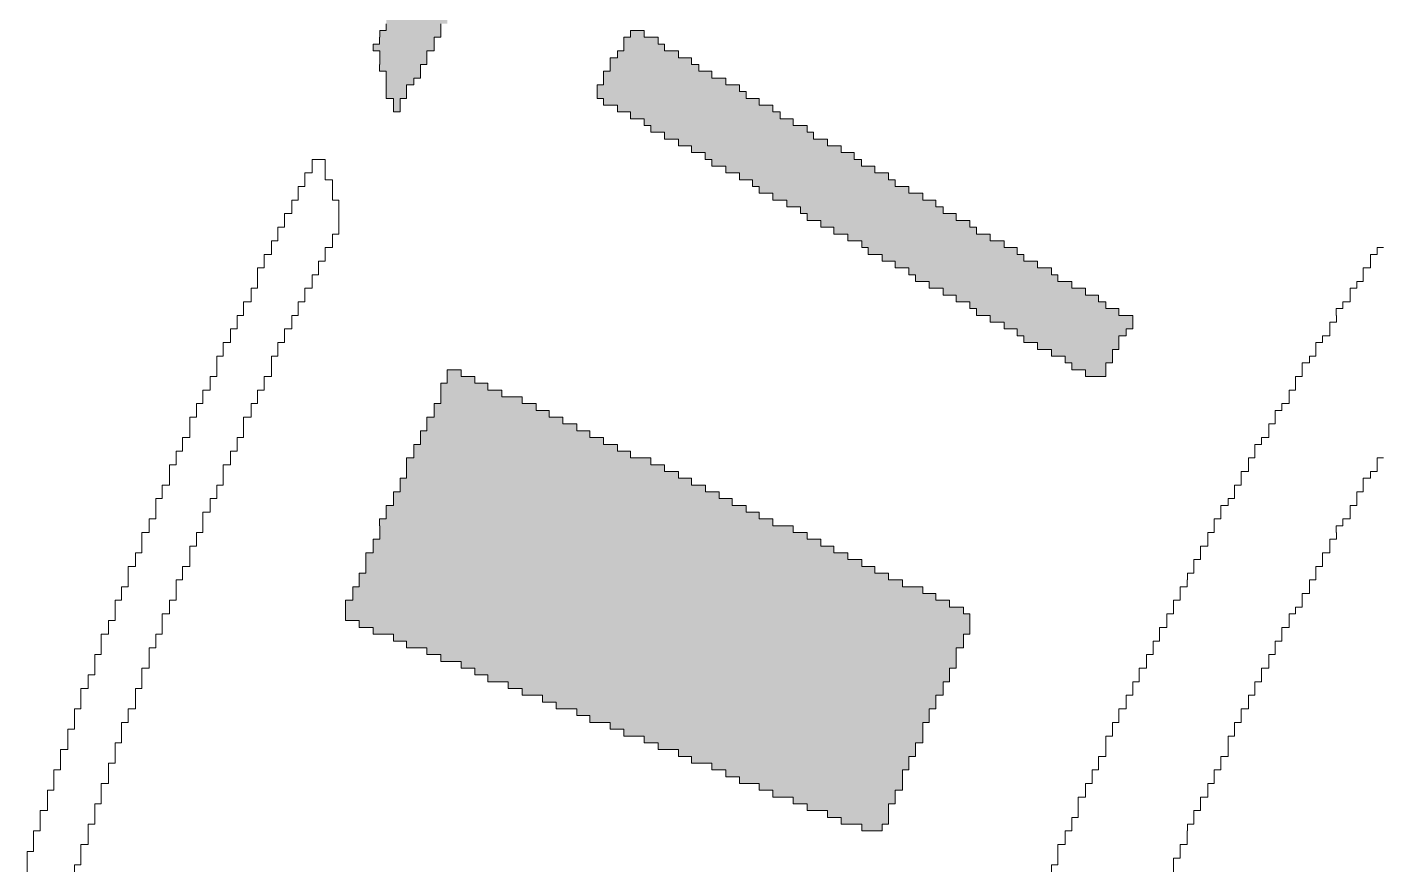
# Model space of a CAD drawing. Header units: millimetres. Extents: x 76.6 to 106.3, y -138 to -109.2.
# Drawn here: x 77.254 to 81.483, y -115.21 to -112.596 of the extents above; entities that cross this region are included whole.
import ezdxf

# ---------------------------------------------------------------- set-up
doc = ezdxf.new("R2010")
doc.units = ezdxf.units.MM
doc.header["$MEASUREMENT"] = 0
doc.layers.add('Layer 1', color=7, linetype='Continuous', lineweight=0)

msp = doc.modelspace()

# ---------------------------------------------------------------- hatches: boundary and pattern name
at = {"layer": 'Layer 1', "true_color": 0x000000, "transparency": 33554687}
h = msp.add_hatch(color=18, dxfattribs=at)
h.dxf.hatch_style = 2
h.paths.add_polyline_path([(78.7983, -112.1617), (78.7983, -112.183), (78.7779, -112.183), (78.7779, -112.2041), (78.778, -112.2041), (78.778, -112.2252), (78.755, -112.2252), (78.755, -112.2465), (78.7551, -112.2465), (78.7551, -112.2676), (78.7348, -112.2676), (78.7348, -112.2887), (78.7144, -112.2887), (78.7144, -112.31), (78.7145, -112.31), (78.7145, -112.3311), (78.6915, -112.3311), (78.6915, -112.3522), (78.6916, -112.3522), (78.6916, -112.3735), (78.6712, -112.3735), (78.6712, -112.3946), (78.6509, -112.3946), (78.6509, -112.4157), (78.651, -112.4157), (78.651, -112.437), (78.628, -112.437), (78.628, -112.4581), (78.6281, -112.4581), (78.6281, -112.4792), (78.6077, -112.4792), (78.6077, -112.5005), (78.6078, -112.5005), (78.6078, -112.5216), (78.5874, -112.5216), (78.5874, -112.5427), (78.5645, -112.5427), (78.5645, -112.564), (78.5646, -112.564), (78.5646, -112.5851), (78.5442, -112.5851), (78.5442, -112.6062), (78.5443, -112.6062), (78.5443, -112.6275), (78.5239, -112.6275), (78.5239, -112.6486), (78.524, -112.6486), (78.524, -112.6697), (78.5011, -112.6697), (78.5011, -112.691), (78.5011, -112.7121), (78.4807, -112.7121), (78.4807, -112.7332), (78.4808, -112.7332), (78.4808, -112.7545), (78.4604, -112.7545), (78.4604, -112.7756), (78.4376, -112.7756), (78.4376, -112.7967), (78.4376, -112.818), (78.4173, -112.818), (78.4173, -112.8391), (78.4173, -112.8602), (78.397, -112.8602), (78.397, -112.8391), (78.397, -112.818), (78.3741, -112.818), (78.3741, -112.7967), (78.3741, -112.7756), (78.374, -112.7756), (78.374, -112.7545), (78.3741, -112.7545), (78.3741, -112.7332), (78.3537, -112.7332), (78.3537, -112.7121), (78.3538, -112.7121), (78.3538, -112.691), (78.3538, -112.6697), (78.3335, -112.6697), (78.3335, -112.6486), (78.3537, -112.6486), (78.3537, -112.6275), (78.3538, -112.6275), (78.3538, -112.6062), (78.374, -112.6062), (78.374, -112.5851), (78.3741, -112.5851), (78.3741, -112.564), (78.3969, -112.564), (78.3969, -112.5427), (78.4172, -112.5427), (78.4172, -112.5216), (78.4173, -112.5216), (78.4173, -112.5005), (78.4375, -112.5005), (78.4375, -112.4792), (78.4376, -112.4792), (78.4376, -112.4581), (78.4604, -112.4581), (78.4604, -112.437), (78.4605, -112.437), (78.4605, -112.4157), (78.4807, -112.4157), (78.4807, -112.3946), (78.501, -112.3946), (78.501, -112.3735), (78.5011, -112.3735), (78.5011, -112.3522), (78.5239, -112.3522), (78.5239, -112.3311), (78.524, -112.3311), (78.524, -112.31), (78.5442, -112.31), (78.5442, -112.2887), (78.5443, -112.2887), (78.5443, -112.2676), (78.5646, -112.2676), (78.5646, -112.2465), (78.5874, -112.2465), (78.5874, -112.2252), (78.5875, -112.2252), (78.5875, -112.2041), (78.6077, -112.2041), (78.6077, -112.183), (78.6078, -112.183), (78.6078, -112.1617), (78.628, -112.1617), (78.628, -112.1406), (78.651, -112.1406), (78.651, -112.1195), (78.651, -112.0982), (78.6713, -112.0982), (78.6713, -112.0771), (78.6713, -112.056), (78.6915, -112.056), (78.6915, -112.0347), (78.7145, -112.0347), (78.7145, -112.0136), (78.7144, -112.0136), (78.7144, -111.9925), (78.7348, -111.9925), (78.7348, -111.9712), (78.7348, -111.9501), (78.7551, -111.9501), (78.7551, -111.9712), (78.7551, -111.9925), (78.755, -111.9925), (78.755, -112.0136), (78.778, -112.0136), (78.778, -112.0347), (78.7779, -112.0347), (78.7779, -112.056), (78.778, -112.056), (78.778, -112.0771), (78.778, -112.0982), (78.7983, -112.0982), (78.7983, -112.1195), (78.7983, -112.1406), (78.7982, -112.1406), (78.7982, -112.1617)])
h = msp.add_hatch(color=18, dxfattribs=at)
h.dxf.hatch_style = 2
h.paths.add_polyline_path([(79.3266, -112.7121), (79.3495, -112.7121), (79.3495, -112.7332), (79.39, -112.7332), (79.39, -112.7545), (79.4332, -112.7545), (79.4332, -112.7756), (79.4765, -112.7756), (79.4765, -112.7967), (79.4967, -112.7967), (79.4967, -112.818), (79.5374, -112.818), (79.5374, -112.8391), (79.5806, -112.8391), (79.5806, -112.8602), (79.6034, -112.8602), (79.6034, -112.8815), (79.644, -112.8815), (79.644, -112.9026), (79.6873, -112.9026), (79.6873, -112.9237), (79.7076, -112.9237), (79.7076, -112.945), (79.7507, -112.945), (79.7507, -112.9661), (79.7939, -112.9661), (79.7939, -112.9872), (79.8345, -112.9872), (79.8345, -113.0085), (79.8574, -113.0085), (79.8574, -113.0296), (79.8981, -113.0296), (79.8981, -113.0507), (79.9412, -113.0507), (79.9412, -113.072), (79.9616, -113.072), (79.9616, -113.0931), (80.0048, -113.0931), (80.0048, -113.1142), (80.0479, -113.1142), (80.0479, -113.1355), (80.0886, -113.1355), (80.0886, -113.1566), (80.1115, -113.1566), (80.1115, -113.1777), (80.152, -113.1777), (80.152, -113.199), (80.1952, -113.199), (80.1952, -113.2201), (80.2156, -113.2201), (80.2156, -113.2412), (80.2588, -113.2412), (80.2588, -113.2625), (80.302, -113.2625), (80.302, -113.2836), (80.3425, -113.2836), (80.3425, -113.3047), (80.3629, -113.3047), (80.3629, -113.326), (80.4061, -113.326), (80.4061, -113.3471), (80.4493, -113.3471), (80.4493, -113.3682), (80.4696, -113.3682), (80.4696, -113.3895), (80.5128, -113.3895), (80.5128, -113.4106), (80.556, -113.4106), (80.556, -113.4317), (80.5966, -113.4317), (80.5966, -113.453), (80.6194, -113.453), (80.6194, -113.4741), (80.6601, -113.4741), (80.6601, -113.4952), (80.7033, -113.4952), (80.7033, -113.5165), (80.7033, -113.5376), (80.6829, -113.5376), (80.6829, -113.5587), (80.6601, -113.5587), (80.6601, -113.58), (80.6601, -113.6011), (80.6398, -113.6011), (80.6398, -113.6222), (80.6398, -113.6435), (80.6195, -113.6435), (80.6195, -113.6646), (80.6195, -113.6857), (80.556, -113.6857), (80.556, -113.6646), (80.5128, -113.6646), (80.5128, -113.6435), (80.4925, -113.6435), (80.4925, -113.6222), (80.4493, -113.6222), (80.4493, -113.6011), (80.4061, -113.6011), (80.4061, -113.58), (80.3629, -113.58), (80.3629, -113.5587), (80.3425, -113.5587), (80.3425, -113.5376), (80.302, -113.5376), (80.302, -113.5165), (80.2588, -113.5165), (80.2588, -113.4952), (80.2156, -113.4952), (80.2156, -113.4741), (80.1952, -113.4741), (80.1952, -113.453), (80.1521, -113.453), (80.1521, -113.4317), (80.1115, -113.4317), (80.1115, -113.4106), (80.0683, -113.4106), (80.0683, -113.3895), (80.0251, -113.3895), (80.0251, -113.3682), (80.0048, -113.3682), (80.0048, -113.3471), (79.9616, -113.3471), (79.9616, -113.326), (79.9209, -113.326), (79.9209, -113.3047), (79.8777, -113.3047), (79.8777, -113.2836), (79.8575, -113.2836), (79.8575, -113.2625), (79.8143, -113.2625), (79.8143, -113.2412), (79.7711, -113.2412), (79.7711, -113.2201), (79.7304, -113.2201), (79.7304, -113.199), (79.6872, -113.199), (79.6872, -113.1777), (79.667, -113.1777), (79.667, -113.1566), (79.6238, -113.1566), (79.6238, -113.1355), (79.5805, -113.1355), (79.5805, -113.1142), (79.5374, -113.1142), (79.5374, -113.0931), (79.5171, -113.0931), (79.5171, -113.072), (79.4764, -113.072), (79.4764, -113.0507), (79.4333, -113.0507), (79.4333, -113.0296), (79.39, -113.0296), (79.39, -113.0085), (79.3697, -113.0085), (79.3697, -112.9872), (79.3265, -112.9872), (79.3265, -112.9661), (79.2859, -112.9661), (79.2859, -112.945), (79.2428, -112.945), (79.2428, -112.9237), (79.1996, -112.9237), (79.1996, -112.9026), (79.1792, -112.9026), (79.1792, -112.8815), (79.136, -112.8815), (79.136, -112.8602), (79.0955, -112.8602), (79.0955, -112.8391), (79.0523, -112.8391), (79.0523, -112.818), (79.0319, -112.818), (79.0319, -112.7967), (79.032, -112.7967), (79.032, -112.7756), (79.0522, -112.7756), (79.0522, -112.7545), (79.0522, -112.7332), (79.0726, -112.7332), (79.0726, -112.7121), (79.0726, -112.7121), (79.0726, -112.691), (79.0955, -112.691), (79.0955, -112.6697), (79.1157, -112.6697), (79.1157, -112.6486), (79.1158, -112.6486), (79.1158, -112.6275), (79.136, -112.6275), (79.136, -112.6062), (79.1792, -112.6062), (79.1792, -112.6275), (79.2225, -112.6275), (79.2225, -112.6486), (79.2427, -112.6486), (79.2427, -112.6697), (79.286, -112.6697), (79.286, -112.691), (79.3266, -112.691)])
h = msp.add_hatch(color=18, dxfattribs=at)
h.dxf.hatch_style = 2
h.paths.add_polyline_path([(78.2471, -114.4055), (78.2471, -114.3842), (78.2699, -114.3842), (78.2699, -114.3631), (78.2699, -114.342), (78.2902, -114.342), (78.2902, -114.3207), (78.2902, -114.2996), (78.3106, -114.2996), (78.3106, -114.2785), (78.3106, -114.2572), (78.3106, -114.2361), (78.3334, -114.2361), (78.3334, -114.215), (78.3334, -114.1937), (78.3538, -114.1937), (78.3538, -114.1726), (78.3538, -114.1515), (78.3537, -114.1515), (78.3537, -114.1302), (78.3741, -114.1302), (78.3741, -114.1091), (78.3741, -114.088), (78.3969, -114.088), (78.3969, -114.0667), (78.3969, -114.0456), (78.4173, -114.0456), (78.4173, -114.0245), (78.4173, -114.0032), (78.4375, -114.0032), (78.4375, -113.9821), (78.4375, -113.961), (78.4376, -113.961), (78.4376, -113.9397), (78.4604, -113.9397), (78.4604, -113.9186), (78.4604, -113.8975), (78.4808, -113.8975), (78.4808, -113.8762), (78.4808, -113.8551), (78.501, -113.8551), (78.501, -113.834), (78.501, -113.8127), (78.524, -113.8127), (78.524, -113.7916), (78.524, -113.7705), (78.5442, -113.7705), (78.5442, -113.7492), (78.5443, -113.7492), (78.5443, -113.7281), (78.5443, -113.707), (78.5645, -113.707), (78.5645, -113.6857), (78.5645, -113.6646), (78.6077, -113.6646), (78.6077, -113.6857), (78.6509, -113.6857), (78.6509, -113.707), (78.6916, -113.707), (78.6916, -113.7281), (78.7348, -113.7281), (78.7348, -113.7492), (78.7982, -113.7492), (78.7982, -113.7705), (78.8415, -113.7705), (78.8415, -113.7916), (78.8821, -113.7916), (78.8821, -113.8127), (78.9252, -113.8127), (78.9252, -113.834), (78.9684, -113.834), (78.9684, -113.8551), (79.0091, -113.8551), (79.0091, -113.8762), (79.0523, -113.8762), (79.0523, -113.8975), (79.0954, -113.8975), (79.0954, -113.9186), (79.136, -113.9186), (79.136, -113.9397), (79.1996, -113.9397), (79.1996, -113.961), (79.2427, -113.961), (79.2427, -113.9821), (79.2859, -113.9821), (79.2859, -114.0032), (79.3266, -114.0032), (79.3266, -114.0245), (79.3698, -114.0245), (79.3698, -114.0456), (79.4129, -114.0456), (79.4129, -114.0667), (79.4535, -114.0667), (79.4535, -114.088), (79.4968, -114.088), (79.4968, -114.1091), (79.5374, -114.1091), (79.5374, -114.1302), (79.5805, -114.1302), (79.5805, -114.1515), (79.6441, -114.1515), (79.6441, -114.1726), (79.6873, -114.1726), (79.6873, -114.1937), (79.7304, -114.1937), (79.7304, -114.215), (79.771, -114.215), (79.771, -114.2361), (79.8143, -114.2361), (79.8143, -114.2572), (79.8575, -114.2572), (79.8575, -114.2785), (79.8981, -114.2785), (79.8981, -114.2996), (79.9412, -114.2996), (79.9412, -114.3207), (79.9844, -114.3207), (79.9844, -114.342), (80.0479, -114.342), (80.0479, -114.3631), (80.0885, -114.3631), (80.0885, -114.3842), (80.1318, -114.3842), (80.1318, -114.4055), (80.175, -114.4055), (80.175, -114.4266), (80.1952, -114.4266), (80.1952, -114.4477), (80.1952, -114.469), (80.1952, -114.4901), (80.1749, -114.4901), (80.1749, -114.5112), (80.1749, -114.5325), (80.1521, -114.5325), (80.1521, -114.5536), (80.152, -114.5536), (80.152, -114.5747), (80.1521, -114.5747), (80.1521, -114.596), (80.1317, -114.596), (80.1317, -114.6171), (80.1317, -114.6382), (80.1114, -114.6382), (80.1114, -114.6595), (80.1114, -114.6806), (80.0886, -114.6806), (80.0886, -114.7017), (80.0885, -114.7017), (80.0885, -114.723), (80.0682, -114.723), (80.0682, -114.7441), (80.0682, -114.7652), (80.0479, -114.7652), (80.0479, -114.7865), (80.0479, -114.8076), (80.048, -114.8076), (80.048, -114.8287), (80.025, -114.8287), (80.025, -114.85), (80.0251, -114.85), (80.0251, -114.8711), (80.0048, -114.8711), (80.0048, -114.8922), (80.0048, -114.8922), (80.0048, -114.9135), (79.9844, -114.9135), (79.9844, -114.9346), (79.9844, -114.9557), (79.9844, -114.977), (79.9616, -114.977), (79.9616, -114.9981), (79.9616, -114.9981), (79.9616, -115.0192), (79.9412, -115.0192), (79.9412, -115.0405), (79.9413, -115.0405), (79.9413, -115.0616), (79.9413, -115.0827), (79.921, -115.0827), (79.921, -115.104), (79.8575, -115.104), (79.8575, -115.0827), (79.794, -115.0827), (79.794, -115.0616), (79.7508, -115.0616), (79.7508, -115.0405), (79.6872, -115.0405), (79.6872, -115.0192), (79.6441, -115.0192), (79.6441, -114.9981), (79.5806, -114.9981), (79.5806, -114.977), (79.5374, -114.977), (79.5374, -114.9557), (79.4764, -114.9557), (79.4764, -114.9346), (79.4332, -114.9346), (79.4332, -114.9135), (79.3901, -114.9135), (79.3901, -114.8922), (79.3266, -114.8922), (79.3266, -114.8711), (79.286, -114.8711), (79.286, -114.85), (79.2224, -114.85), (79.2224, -114.8287), (79.1793, -114.8287), (79.1793, -114.8076), (79.1157, -114.8076), (79.1157, -114.7865), (79.0725, -114.7865), (79.0725, -114.7652), (79.009, -114.7652), (79.009, -114.7441), (78.9684, -114.7441), (78.9684, -114.723), (78.9049, -114.723), (78.9049, -114.7017), (78.8618, -114.7017), (78.8618, -114.6806), (78.7982, -114.6806), (78.7982, -114.6595), (78.755, -114.6595), (78.755, -114.6382), (78.6915, -114.6382), (78.6915, -114.6171), (78.6509, -114.6171), (78.6509, -114.596), (78.6078, -114.596), (78.6078, -114.5747), (78.5442, -114.5747), (78.5442, -114.5536), (78.5011, -114.5536), (78.5011, -114.5325), (78.4375, -114.5325), (78.4375, -114.5112), (78.3969, -114.5112), (78.3969, -114.4901), (78.3334, -114.4901), (78.3334, -114.469), (78.2902, -114.469), (78.2902, -114.4477), (78.247, -114.4477), (78.247, -114.4266), (78.2471, -114.4266)])

# ---------------------------------------------------------------- linework, layer by layer
at = {"layer": 'Layer 1'}
for points in [[(78.5442, -112.5851), (78.5442, -112.6062), (78.5443, -112.6062), (78.5443, -112.6275), (78.5239, -112.6275), (78.5239, -112.6486), (78.524, -112.6486), (78.524, -112.6697), (78.5011, -112.6697), (78.5011, -112.691), (78.5011, -112.7121), (78.4807, -112.7121), (78.4807, -112.7332), (78.4808, -112.7332), (78.4808, -112.7545), (78.4604, -112.7545), (78.4604, -112.7756), (78.4376, -112.7756), (78.4376, -112.7967), (78.4376, -112.818), (78.4173, -112.818), (78.4173, -112.8391), (78.4173, -112.8602), (78.397, -112.8602), (78.397, -112.8391), (78.397, -112.818), (78.3741, -112.818), (78.3741, -112.7967), (78.3741, -112.7756), (78.374, -112.7756), (78.374, -112.7545), (78.3741, -112.7545), (78.3741, -112.7332), (78.3537, -112.7332), (78.3537, -112.7121), (78.3538, -112.7121), (78.3538, -112.691), (78.3538, -112.6697), (78.3335, -112.6697), (78.3335, -112.6486), (78.3537, -112.6486), (78.3537, -112.6275), (78.3538, -112.6275), (78.3538, -112.6062), (78.374, -112.6062), (78.374, -112.5851)], [(77.254, -115.231), (77.254, -115.2097), (77.2539, -115.2097), (77.2539, -115.1886), (77.2539, -115.1675), (77.2743, -115.1675), (77.2743, -115.1462), (77.2742, -115.1462), (77.2742, -115.1251), (77.2742, -115.104), (77.2946, -115.104), (77.2946, -115.0827), (77.2945, -115.0827), (77.2945, -115.0616), (77.2945, -115.0405), (77.3175, -115.0405), (77.3175, -115.0192), (77.3174, -115.0192), (77.3174, -114.9981), (77.3174, -114.977), (77.3378, -114.977), (77.3378, -114.9557), (77.3377, -114.9557), (77.3377, -114.9346), (77.3377, -114.9135), (77.3581, -114.9135), (77.3581, -114.8922), (77.358, -114.8922), (77.358, -114.8711), (77.358, -114.85), (77.381, -114.85), (77.381, -114.8287), (77.3809, -114.8287), (77.3809, -114.8076), (77.3809, -114.7865), (77.4013, -114.7865), (77.4013, -114.7652), (77.4013, -114.7652), (77.4013, -114.7441), (77.4013, -114.723), (77.4215, -114.723), (77.4215, -114.7017), (77.4215, -114.6806), (77.4215, -114.6595), (77.4444, -114.6595), (77.4444, -114.6382), (77.4444, -114.6171), (77.4648, -114.6171), (77.4648, -114.596), (77.4647, -114.596), (77.4647, -114.5747), (77.4647, -114.5536), (77.4851, -114.5536), (77.4851, -114.5325), (77.485, -114.5325), (77.485, -114.5112), (77.485, -114.4901), (77.5079, -114.4901), (77.5079, -114.469), (77.5079, -114.4477), (77.5283, -114.4477), (77.5283, -114.4266), (77.5282, -114.4266), (77.5282, -114.4055), (77.5282, -114.3842), (77.5485, -114.3842), (77.5485, -114.3631), (77.5485, -114.342), (77.5689, -114.342), (77.5689, -114.3207), (77.5689, -114.3207), (77.5689, -114.2996), (77.5689, -114.2785), (77.5917, -114.2785), (77.5917, -114.2572), (77.5917, -114.2361), (77.6121, -114.2361), (77.6121, -114.215), (77.612, -114.215), (77.612, -114.1937), (77.612, -114.1726), (77.6349, -114.1726), (77.6349, -114.1515), (77.6349, -114.1302), (77.6553, -114.1302), (77.6553, -114.1091), (77.6552, -114.1091), (77.6552, -114.088), (77.6552, -114.0667), (77.6755, -114.0667), (77.6755, -114.0456), (77.6755, -114.0245), (77.6984, -114.0245), (77.6984, -114.0032), (77.6984, -113.9821), (77.6984, -113.961), (77.7187, -113.961), (77.7187, -113.9397), (77.7187, -113.9186), (77.739, -113.9186), (77.739, -113.8975), (77.739, -113.8762), (77.7619, -113.8762), (77.7619, -113.8551), (77.7619, -113.834), (77.7619, -113.8127), (77.7822, -113.8127), (77.7822, -113.7916), (77.7822, -113.7705), (77.8025, -113.7705), (77.8025, -113.7492), (77.8025, -113.7281), (77.8254, -113.7281), (77.8254, -113.707), (77.8254, -113.6857), (77.8457, -113.6857), (77.8457, -113.6646), (77.8457, -113.6435), (77.8457, -113.6222), (77.866, -113.6222), (77.866, -113.6011), (77.866, -113.58), (77.8889, -113.58), (77.8889, -113.5587), (77.8889, -113.5376), (77.9092, -113.5376), (77.9092, -113.5165), (77.9092, -113.4952), (77.9295, -113.4952), (77.9295, -113.4741), (77.9295, -113.453), (77.9524, -113.453), (77.9524, -113.4317), (77.9524, -113.4106), (77.9727, -113.4106), (77.9727, -113.3895), (77.9727, -113.3682), (77.9728, -113.3682), (77.9728, -113.3471), (77.993, -113.3471), (77.993, -113.326), (77.9931, -113.326), (77.9931, -113.3047), (78.0159, -113.3047), (78.0159, -113.2836), (78.016, -113.2836), (78.016, -113.2625), (78.0362, -113.2625), (78.0362, -113.2412), (78.0363, -113.2412), (78.0363, -113.2201), (78.0565, -113.2201), (78.0565, -113.199), (78.0565, -113.1777), (78.0795, -113.1777), (78.0795, -113.1566), (78.0795, -113.1355), (78.0998, -113.1355), (78.0998, -113.1142), (78.0998, -113.0931), (78.12, -113.0931), (78.12, -113.072), (78.1201, -113.072), (78.1201, -113.0507), (78.1429, -113.0507), (78.1429, -113.0296), (78.1429, -113.0085), (78.1835, -113.0085), (78.1835, -113.0296), (78.1835, -113.0507), (78.1836, -113.0507), (78.1836, -113.072), (78.2064, -113.072), (78.2064, -113.0931), (78.2065, -113.0931), (78.2065, -113.1142), (78.2065, -113.1355), (78.2268, -113.1355), (78.2268, -113.1566), (78.2268, -113.1777), (78.2267, -113.1777), (78.2267, -113.199), (78.2267, -113.2201), (78.2268, -113.2201), (78.2268, -113.2412), (78.2064, -113.2412), (78.2064, -113.2625), (78.2065, -113.2625), (78.2065, -113.2836), (78.1835, -113.2836), (78.1835, -113.3047), (78.1836, -113.3047), (78.1836, -113.326), (78.1632, -113.326), (78.1632, -113.3471), (78.1633, -113.3471), (78.1633, -113.3682), (78.1429, -113.3682), (78.1429, -113.3895), (78.1429, -113.4106), (78.12, -113.4106), (78.12, -113.4317), (78.12, -113.453), (78.0997, -113.453), (78.0997, -113.4741), (78.0997, -113.4952), (78.0794, -113.4952), (78.0794, -113.5165), (78.0794, -113.5376), (78.0565, -113.5376), (78.0565, -113.5587), (78.0565, -113.58), (78.0362, -113.58), (78.0362, -113.6011), (78.0362, -113.6222), (78.0159, -113.6222), (78.0159, -113.6435), (78.0159, -113.6646), (78.0159, -113.6857), (77.993, -113.6857), (77.993, -113.707), (77.993, -113.7281), (77.9727, -113.7281), (77.9727, -113.7492), (77.9727, -113.7705), (77.9524, -113.7705), (77.9524, -113.7916), (77.9524, -113.8127), (77.9295, -113.8127), (77.9295, -113.834), (77.9295, -113.8551), (77.9295, -113.8762), (77.9092, -113.8762), (77.9092, -113.8975), (77.9092, -113.9186), (77.8889, -113.9186), (77.8889, -113.9397), (77.8889, -113.961), (77.866, -113.961), (77.866, -113.9821), (77.866, -114.0032), (77.866, -114.0245), (77.8457, -114.0245), (77.8457, -114.0456), (77.8457, -114.0667), (77.8254, -114.0667), (77.8254, -114.088), (77.8254, -114.1091), (77.8026, -114.1091), (77.8026, -114.1302), (77.8025, -114.1302), (77.8025, -114.1515), (77.8025, -114.1726), (77.7822, -114.1726), (77.7822, -114.1937), (77.7822, -114.215), (77.762, -114.215), (77.762, -114.2361), (77.7619, -114.2361), (77.7619, -114.2572), (77.7619, -114.2785), (77.7391, -114.2785), (77.7391, -114.2996), (77.7391, -114.3207), (77.7188, -114.3207), (77.7188, -114.342), (77.7187, -114.342), (77.7187, -114.3631), (77.7187, -114.3842), (77.6984, -114.3842), (77.6984, -114.4055), (77.6984, -114.4266), (77.6756, -114.4266), (77.6756, -114.4477), (77.6755, -114.4477), (77.6755, -114.469), (77.6755, -114.4901), (77.6552, -114.4901), (77.6552, -114.5112), (77.6552, -114.5325), (77.635, -114.5325), (77.635, -114.5536), (77.6349, -114.5536), (77.6349, -114.5747), (77.6349, -114.596), (77.6121, -114.596), (77.6121, -114.6171), (77.612, -114.6171), (77.612, -114.6382), (77.612, -114.6595), (77.5917, -114.6595), (77.5917, -114.6806), (77.5917, -114.7017), (77.5917, -114.723), (77.5689, -114.723), (77.5689, -114.7441), (77.5689, -114.7652), (77.5486, -114.7652), (77.5486, -114.7865), (77.5485, -114.7865), (77.5485, -114.8076), (77.5485, -114.8287), (77.5283, -114.8287), (77.5283, -114.85), (77.5282, -114.85), (77.5282, -114.8711), (77.5282, -114.8922), (77.508, -114.8922), (77.508, -114.9135), (77.5079, -114.9135), (77.5079, -114.9346), (77.5079, -114.9557), (77.4851, -114.9557), (77.4851, -114.977), (77.485, -114.977), (77.485, -114.9981), (77.485, -115.0192), (77.4648, -115.0192), (77.4648, -115.0405), (77.4647, -115.0405), (77.4647, -115.0616), (77.4647, -115.0827), (77.4445, -115.0827), (77.4445, -115.104), (77.4444, -115.104), (77.4444, -115.1251), (77.4444, -115.1462), (77.4216, -115.1462), (77.4216, -115.1675), (77.4215, -115.1675), (77.4215, -115.1886), (77.4215, -115.2097), (77.4013, -115.2097), (77.4013, -115.231)], [(80.4492, -115.231), (80.4492, -115.2097), (80.4696, -115.2097), (80.4696, -115.1886), (80.4696, -115.1886), (80.4696, -115.1675), (80.4696, -115.1462), (80.4924, -115.1462), (80.4924, -115.1251), (80.4924, -115.104), (80.5128, -115.104), (80.5128, -115.0827), (80.5127, -115.0827), (80.5127, -115.0616), (80.5331, -115.0616), (80.5331, -115.0405), (80.5331, -115.0405), (80.5331, -115.0192), (80.5331, -114.9981), (80.5559, -114.9981), (80.5559, -114.977), (80.5559, -114.9557), (80.5762, -114.9557), (80.5762, -114.9346), (80.5762, -114.9135), (80.5966, -114.9135), (80.5966, -114.8922), (80.5966, -114.8711), (80.6194, -114.8711), (80.6194, -114.85), (80.6194, -114.8287), (80.6194, -114.8076), (80.6397, -114.8076), (80.6397, -114.7865), (80.6397, -114.7652), (80.6601, -114.7652), (80.6601, -114.7441), (80.6601, -114.723), (80.6829, -114.723), (80.6829, -114.7017), (80.6829, -114.6806), (80.7032, -114.6806), (80.7032, -114.6595), (80.7032, -114.6382), (80.7236, -114.6382), (80.7236, -114.6171), (80.7236, -114.596), (80.7464, -114.596), (80.7464, -114.5747), (80.7464, -114.5536), (80.7667, -114.5536), (80.7667, -114.5325), (80.7667, -114.5112), (80.7871, -114.5112), (80.7871, -114.4901), (80.7871, -114.469), (80.8099, -114.469), (80.8099, -114.4477), (80.8099, -114.4266), (80.8302, -114.4266), (80.8302, -114.4055), (80.8303, -114.4055), (80.8303, -114.3842), (80.8506, -114.3842), (80.8506, -114.3631), (80.8506, -114.3631), (80.8506, -114.342), (80.8734, -114.342), (80.8734, -114.3207), (80.8735, -114.3207), (80.8735, -114.2996), (80.8937, -114.2996), (80.8937, -114.2785), (80.8938, -114.2785), (80.8938, -114.2572), (80.9141, -114.2572), (80.9141, -114.2361), (80.9141, -114.2361), (80.9141, -114.215), (80.9369, -114.215), (80.9369, -114.1937), (80.937, -114.1937), (80.937, -114.1726), (80.9572, -114.1726), (80.9572, -114.1515), (80.9573, -114.1515), (80.9573, -114.1302), (80.9776, -114.1302), (80.9776, -114.1091), (80.9776, -114.088), (81.0005, -114.088), (81.0005, -114.0667), (81.0207, -114.0667), (81.0207, -114.0456), (81.0208, -114.0456), (81.0208, -114.0245), (81.0411, -114.0245), (81.0411, -114.0032), (81.0411, -114.0032), (81.0411, -113.9821), (81.064, -113.9821), (81.064, -113.961), (81.064, -113.9397), (81.0843, -113.9397), (81.0843, -113.9186), (81.0843, -113.8975), (81.1046, -113.8975), (81.1046, -113.8762), (81.1275, -113.8762), (81.1275, -113.8551), (81.1275, -113.834), (81.1478, -113.834), (81.1478, -113.8127), (81.1478, -113.7916), (81.1681, -113.7916), (81.1681, -113.7705), (81.191, -113.7705), (81.191, -113.7492), (81.191, -113.7281), (81.2113, -113.7281), (81.2113, -113.707), (81.2113, -113.6857), (81.2316, -113.6857), (81.2316, -113.6646), (81.2315, -113.6646), (81.2315, -113.6435), (81.2545, -113.6435), (81.2545, -113.6222), (81.2748, -113.6222), (81.2748, -113.6011), (81.2747, -113.6011), (81.2747, -113.58), (81.2951, -113.58), (81.2951, -113.5587), (81.318, -113.5587), (81.318, -113.5376), (81.3179, -113.5376), (81.3179, -113.5165), (81.3383, -113.5165), (81.3383, -113.4952), (81.3382, -113.4952), (81.3382, -113.4741), (81.3586, -113.4741), (81.3586, -113.453), (81.3815, -113.453), (81.3815, -113.4317), (81.3814, -113.4317), (81.3814, -113.4106), (81.4018, -113.4106), (81.4018, -113.3895), (81.4221, -113.3895), (81.4221, -113.3682), (81.422, -113.3682), (81.422, -113.3471), (81.445, -113.3471), (81.445, -113.326), (81.4449, -113.326), (81.4449, -113.3047), (81.4652, -113.3047), (81.4652, -113.2836), (81.4855, -113.2836)], [(81.4856, -113.9397), (81.4653, -113.9397), (81.4653, -113.961), (81.4653, -113.9821), (81.445, -113.9821), (81.445, -114.0032), (81.4221, -114.0032), (81.4221, -114.0245), (81.4221, -114.0245), (81.4221, -114.0456), (81.4017, -114.0456), (81.4017, -114.0667), (81.4018, -114.0667), (81.4018, -114.088), (81.3815, -114.088), (81.3815, -114.1091), (81.3815, -114.1302), (81.3586, -114.1302), (81.3586, -114.1515), (81.3382, -114.1515), (81.3382, -114.1726), (81.3383, -114.1726), (81.3383, -114.1937), (81.3179, -114.1937), (81.3179, -114.215), (81.318, -114.215), (81.318, -114.2361), (81.2951, -114.2361), (81.2951, -114.2572), (81.2951, -114.2572), (81.2951, -114.2785), (81.2747, -114.2785), (81.2747, -114.2996), (81.2748, -114.2996), (81.2748, -114.3207), (81.2544, -114.3207), (81.2544, -114.342), (81.2545, -114.342), (81.2545, -114.3631), (81.2316, -114.3631), (81.2316, -114.3842), (81.2316, -114.3842), (81.2316, -114.4055), (81.2112, -114.4055), (81.2112, -114.4266), (81.1909, -114.4266), (81.1909, -114.4477), (81.1909, -114.469), (81.1681, -114.469), (81.1681, -114.4901), (81.1681, -114.5112), (81.1477, -114.5112), (81.1477, -114.5325), (81.1477, -114.5536), (81.1274, -114.5536), (81.1274, -114.5747), (81.1274, -114.596), (81.1046, -114.596), (81.1046, -114.6171), (81.1046, -114.6382), (81.0842, -114.6382), (81.0842, -114.6595), (81.0842, -114.6806), (81.0639, -114.6806), (81.0639, -114.7017), (81.0639, -114.723), (81.0411, -114.723), (81.0411, -114.7441), (81.0411, -114.7652), (81.0207, -114.7652), (81.0207, -114.7865), (81.0207, -114.8076), (81.0004, -114.8076), (81.0004, -114.8287), (81.0004, -114.85), (81.0004, -114.8711), (80.9776, -114.8711), (80.9776, -114.8922), (80.9776, -114.9135), (80.9572, -114.9135), (80.9572, -114.9346), (80.9572, -114.9557), (80.9369, -114.9557), (80.9369, -114.977), (80.9369, -114.9981), (80.9141, -114.9981), (80.9141, -115.0192), (80.9141, -115.0405), (80.8938, -115.0405), (80.8938, -115.0616), (80.8937, -115.0616), (80.8937, -115.0827), (80.8735, -115.0827), (80.8735, -115.104), (80.8734, -115.104), (80.8734, -115.1251), (80.8734, -115.1462), (80.8506, -115.1462), (80.8506, -115.1675), (80.8506, -115.1886), (80.8303, -115.1886), (80.8303, -115.2097), (80.8302, -115.2097), (80.8302, -115.231)]]:
    msp.add_lwpolyline(points, dxfattribs=at)
for points in [[(79.3266, -112.7121), (79.3495, -112.7121), (79.3495, -112.7332), (79.39, -112.7332), (79.39, -112.7545), (79.4332, -112.7545), (79.4332, -112.7756), (79.4765, -112.7756), (79.4765, -112.7967), (79.4967, -112.7967), (79.4967, -112.818), (79.5374, -112.818), (79.5374, -112.8391), (79.5806, -112.8391), (79.5806, -112.8602), (79.6034, -112.8602), (79.6034, -112.8815), (79.644, -112.8815), (79.644, -112.9026), (79.6873, -112.9026), (79.6873, -112.9237), (79.7076, -112.9237), (79.7076, -112.945), (79.7507, -112.945), (79.7507, -112.9661), (79.7939, -112.9661), (79.7939, -112.9872), (79.8345, -112.9872), (79.8345, -113.0085), (79.8574, -113.0085), (79.8574, -113.0296), (79.8981, -113.0296), (79.8981, -113.0507), (79.9412, -113.0507), (79.9412, -113.072), (79.9616, -113.072), (79.9616, -113.0931), (80.0048, -113.0931), (80.0048, -113.1142), (80.0479, -113.1142), (80.0479, -113.1355), (80.0886, -113.1355), (80.0886, -113.1566), (80.1115, -113.1566), (80.1115, -113.1777), (80.152, -113.1777), (80.152, -113.199), (80.1952, -113.199), (80.1952, -113.2201), (80.2156, -113.2201), (80.2156, -113.2412), (80.2588, -113.2412), (80.2588, -113.2625), (80.302, -113.2625), (80.302, -113.2836), (80.3425, -113.2836), (80.3425, -113.3047), (80.3629, -113.3047), (80.3629, -113.326), (80.4061, -113.326), (80.4061, -113.3471), (80.4493, -113.3471), (80.4493, -113.3682), (80.4696, -113.3682), (80.4696, -113.3895), (80.5128, -113.3895), (80.5128, -113.4106), (80.556, -113.4106), (80.556, -113.4317), (80.5966, -113.4317), (80.5966, -113.453), (80.6194, -113.453), (80.6194, -113.4741), (80.6601, -113.4741), (80.6601, -113.4952), (80.7033, -113.4952), (80.7033, -113.5165), (80.7033, -113.5376), (80.6829, -113.5376), (80.6829, -113.5587), (80.6601, -113.5587), (80.6601, -113.58), (80.6601, -113.6011), (80.6398, -113.6011), (80.6398, -113.6222), (80.6398, -113.6435), (80.6195, -113.6435), (80.6195, -113.6646), (80.6195, -113.6857), (80.556, -113.6857), (80.556, -113.6646), (80.5128, -113.6646), (80.5128, -113.6435), (80.4925, -113.6435), (80.4925, -113.6222), (80.4493, -113.6222), (80.4493, -113.6011), (80.4061, -113.6011), (80.4061, -113.58), (80.3629, -113.58), (80.3629, -113.5587), (80.3425, -113.5587), (80.3425, -113.5376), (80.302, -113.5376), (80.302, -113.5165), (80.2588, -113.5165), (80.2588, -113.4952), (80.2156, -113.4952), (80.2156, -113.4741), (80.1952, -113.4741), (80.1952, -113.453), (80.1521, -113.453), (80.1521, -113.4317), (80.1115, -113.4317), (80.1115, -113.4106), (80.0683, -113.4106), (80.0683, -113.3895), (80.0251, -113.3895), (80.0251, -113.3682), (80.0048, -113.3682), (80.0048, -113.3471), (79.9616, -113.3471), (79.9616, -113.326), (79.9209, -113.326), (79.9209, -113.3047), (79.8777, -113.3047), (79.8777, -113.2836), (79.8575, -113.2836), (79.8575, -113.2625), (79.8143, -113.2625), (79.8143, -113.2412), (79.7711, -113.2412), (79.7711, -113.2201), (79.7304, -113.2201), (79.7304, -113.199), (79.6872, -113.199), (79.6872, -113.1777), (79.667, -113.1777), (79.667, -113.1566), (79.6238, -113.1566), (79.6238, -113.1355), (79.5805, -113.1355), (79.5805, -113.1142), (79.5374, -113.1142), (79.5374, -113.0931), (79.5171, -113.0931), (79.5171, -113.072), (79.4764, -113.072), (79.4764, -113.0507), (79.4333, -113.0507), (79.4333, -113.0296), (79.39, -113.0296), (79.39, -113.0085), (79.3697, -113.0085), (79.3697, -112.9872), (79.3265, -112.9872), (79.3265, -112.9661), (79.2859, -112.9661), (79.2859, -112.945), (79.2428, -112.945), (79.2428, -112.9237), (79.1996, -112.9237), (79.1996, -112.9026), (79.1792, -112.9026), (79.1792, -112.8815), (79.136, -112.8815), (79.136, -112.8602), (79.0955, -112.8602), (79.0955, -112.8391), (79.0523, -112.8391), (79.0523, -112.818), (79.0319, -112.818), (79.0319, -112.7967), (79.032, -112.7967), (79.032, -112.7756), (79.0522, -112.7756), (79.0522, -112.7545), (79.0522, -112.7332), (79.0726, -112.7332), (79.0726, -112.7121), (79.0726, -112.7121), (79.0726, -112.691), (79.0955, -112.691), (79.0955, -112.6697), (79.1157, -112.6697), (79.1157, -112.6486), (79.1158, -112.6486), (79.1158, -112.6275), (79.136, -112.6275), (79.136, -112.6062), (79.1792, -112.6062), (79.1792, -112.6275), (79.2225, -112.6275), (79.2225, -112.6486), (79.2427, -112.6486), (79.2427, -112.6697), (79.286, -112.6697), (79.286, -112.691), (79.3266, -112.691)], [(78.2471, -114.4055), (78.2471, -114.3842), (78.2699, -114.3842), (78.2699, -114.3631), (78.2699, -114.342), (78.2902, -114.342), (78.2902, -114.3207), (78.2902, -114.2996), (78.3106, -114.2996), (78.3106, -114.2785), (78.3106, -114.2572), (78.3106, -114.2361), (78.3334, -114.2361), (78.3334, -114.215), (78.3334, -114.1937), (78.3538, -114.1937), (78.3538, -114.1726), (78.3538, -114.1515), (78.3537, -114.1515), (78.3537, -114.1302), (78.3741, -114.1302), (78.3741, -114.1091), (78.3741, -114.088), (78.3969, -114.088), (78.3969, -114.0667), (78.3969, -114.0456), (78.4173, -114.0456), (78.4173, -114.0245), (78.4173, -114.0032), (78.4375, -114.0032), (78.4375, -113.9821), (78.4375, -113.961), (78.4376, -113.961), (78.4376, -113.9397), (78.4604, -113.9397), (78.4604, -113.9186), (78.4604, -113.8975), (78.4808, -113.8975), (78.4808, -113.8762), (78.4808, -113.8551), (78.501, -113.8551), (78.501, -113.834), (78.501, -113.8127), (78.524, -113.8127), (78.524, -113.7916), (78.524, -113.7705), (78.5442, -113.7705), (78.5442, -113.7492), (78.5443, -113.7492), (78.5443, -113.7281), (78.5443, -113.707), (78.5645, -113.707), (78.5645, -113.6857), (78.5645, -113.6646), (78.6077, -113.6646), (78.6077, -113.6857), (78.6509, -113.6857), (78.6509, -113.707), (78.6916, -113.707), (78.6916, -113.7281), (78.7348, -113.7281), (78.7348, -113.7492), (78.7982, -113.7492), (78.7982, -113.7705), (78.8415, -113.7705), (78.8415, -113.7916), (78.8821, -113.7916), (78.8821, -113.8127), (78.9252, -113.8127), (78.9252, -113.834), (78.9684, -113.834), (78.9684, -113.8551), (79.0091, -113.8551), (79.0091, -113.8762), (79.0523, -113.8762), (79.0523, -113.8975), (79.0954, -113.8975), (79.0954, -113.9186), (79.136, -113.9186), (79.136, -113.9397), (79.1996, -113.9397), (79.1996, -113.961), (79.2427, -113.961), (79.2427, -113.9821), (79.2859, -113.9821), (79.2859, -114.0032), (79.3266, -114.0032), (79.3266, -114.0245), (79.3698, -114.0245), (79.3698, -114.0456), (79.4129, -114.0456), (79.4129, -114.0667), (79.4535, -114.0667), (79.4535, -114.088), (79.4968, -114.088), (79.4968, -114.1091), (79.5374, -114.1091), (79.5374, -114.1302), (79.5805, -114.1302), (79.5805, -114.1515), (79.6441, -114.1515), (79.6441, -114.1726), (79.6873, -114.1726), (79.6873, -114.1937), (79.7304, -114.1937), (79.7304, -114.215), (79.771, -114.215), (79.771, -114.2361), (79.8143, -114.2361), (79.8143, -114.2572), (79.8575, -114.2572), (79.8575, -114.2785), (79.8981, -114.2785), (79.8981, -114.2996), (79.9412, -114.2996), (79.9412, -114.3207), (79.9844, -114.3207), (79.9844, -114.342), (80.0479, -114.342), (80.0479, -114.3631), (80.0885, -114.3631), (80.0885, -114.3842), (80.1318, -114.3842), (80.1318, -114.4055), (80.175, -114.4055), (80.175, -114.4266), (80.1952, -114.4266), (80.1952, -114.4477), (80.1952, -114.469), (80.1952, -114.4901), (80.1749, -114.4901), (80.1749, -114.5112), (80.1749, -114.5325), (80.1521, -114.5325), (80.1521, -114.5536), (80.152, -114.5536), (80.152, -114.5747), (80.1521, -114.5747), (80.1521, -114.596), (80.1317, -114.596), (80.1317, -114.6171), (80.1317, -114.6382), (80.1114, -114.6382), (80.1114, -114.6595), (80.1114, -114.6806), (80.0886, -114.6806), (80.0886, -114.7017), (80.0885, -114.7017), (80.0885, -114.723), (80.0682, -114.723), (80.0682, -114.7441), (80.0682, -114.7652), (80.0479, -114.7652), (80.0479, -114.7865), (80.0479, -114.8076), (80.048, -114.8076), (80.048, -114.8287), (80.025, -114.8287), (80.025, -114.85), (80.0251, -114.85), (80.0251, -114.8711), (80.0048, -114.8711), (80.0048, -114.8922), (80.0048, -114.8922), (80.0048, -114.9135), (79.9844, -114.9135), (79.9844, -114.9346), (79.9844, -114.9557), (79.9844, -114.977), (79.9616, -114.977), (79.9616, -114.9981), (79.9616, -114.9981), (79.9616, -115.0192), (79.9412, -115.0192), (79.9412, -115.0405), (79.9413, -115.0405), (79.9413, -115.0616), (79.9413, -115.0827), (79.921, -115.0827), (79.921, -115.104), (79.8575, -115.104), (79.8575, -115.0827), (79.794, -115.0827), (79.794, -115.0616), (79.7508, -115.0616), (79.7508, -115.0405), (79.6872, -115.0405), (79.6872, -115.0192), (79.6441, -115.0192), (79.6441, -114.9981), (79.5806, -114.9981), (79.5806, -114.977), (79.5374, -114.977), (79.5374, -114.9557), (79.4764, -114.9557), (79.4764, -114.9346), (79.4332, -114.9346), (79.4332, -114.9135), (79.3901, -114.9135), (79.3901, -114.8922), (79.3266, -114.8922), (79.3266, -114.8711), (79.286, -114.8711), (79.286, -114.85), (79.2224, -114.85), (79.2224, -114.8287), (79.1793, -114.8287), (79.1793, -114.8076), (79.1157, -114.8076), (79.1157, -114.7865), (79.0725, -114.7865), (79.0725, -114.7652), (79.009, -114.7652), (79.009, -114.7441), (78.9684, -114.7441), (78.9684, -114.723), (78.9049, -114.723), (78.9049, -114.7017), (78.8618, -114.7017), (78.8618, -114.6806), (78.7982, -114.6806), (78.7982, -114.6595), (78.755, -114.6595), (78.755, -114.6382), (78.6915, -114.6382), (78.6915, -114.6171), (78.6509, -114.6171), (78.6509, -114.596), (78.6078, -114.596), (78.6078, -114.5747), (78.5442, -114.5747), (78.5442, -114.5536), (78.5011, -114.5536), (78.5011, -114.5325), (78.4375, -114.5325), (78.4375, -114.5112), (78.3969, -114.5112), (78.3969, -114.4901), (78.3334, -114.4901), (78.3334, -114.469), (78.2902, -114.469), (78.2902, -114.4477), (78.247, -114.4477), (78.247, -114.4266), (78.2471, -114.4266)]]:
    msp.add_lwpolyline(points, close=True, dxfattribs=at)

doc.saveas('drawing.dxf')
